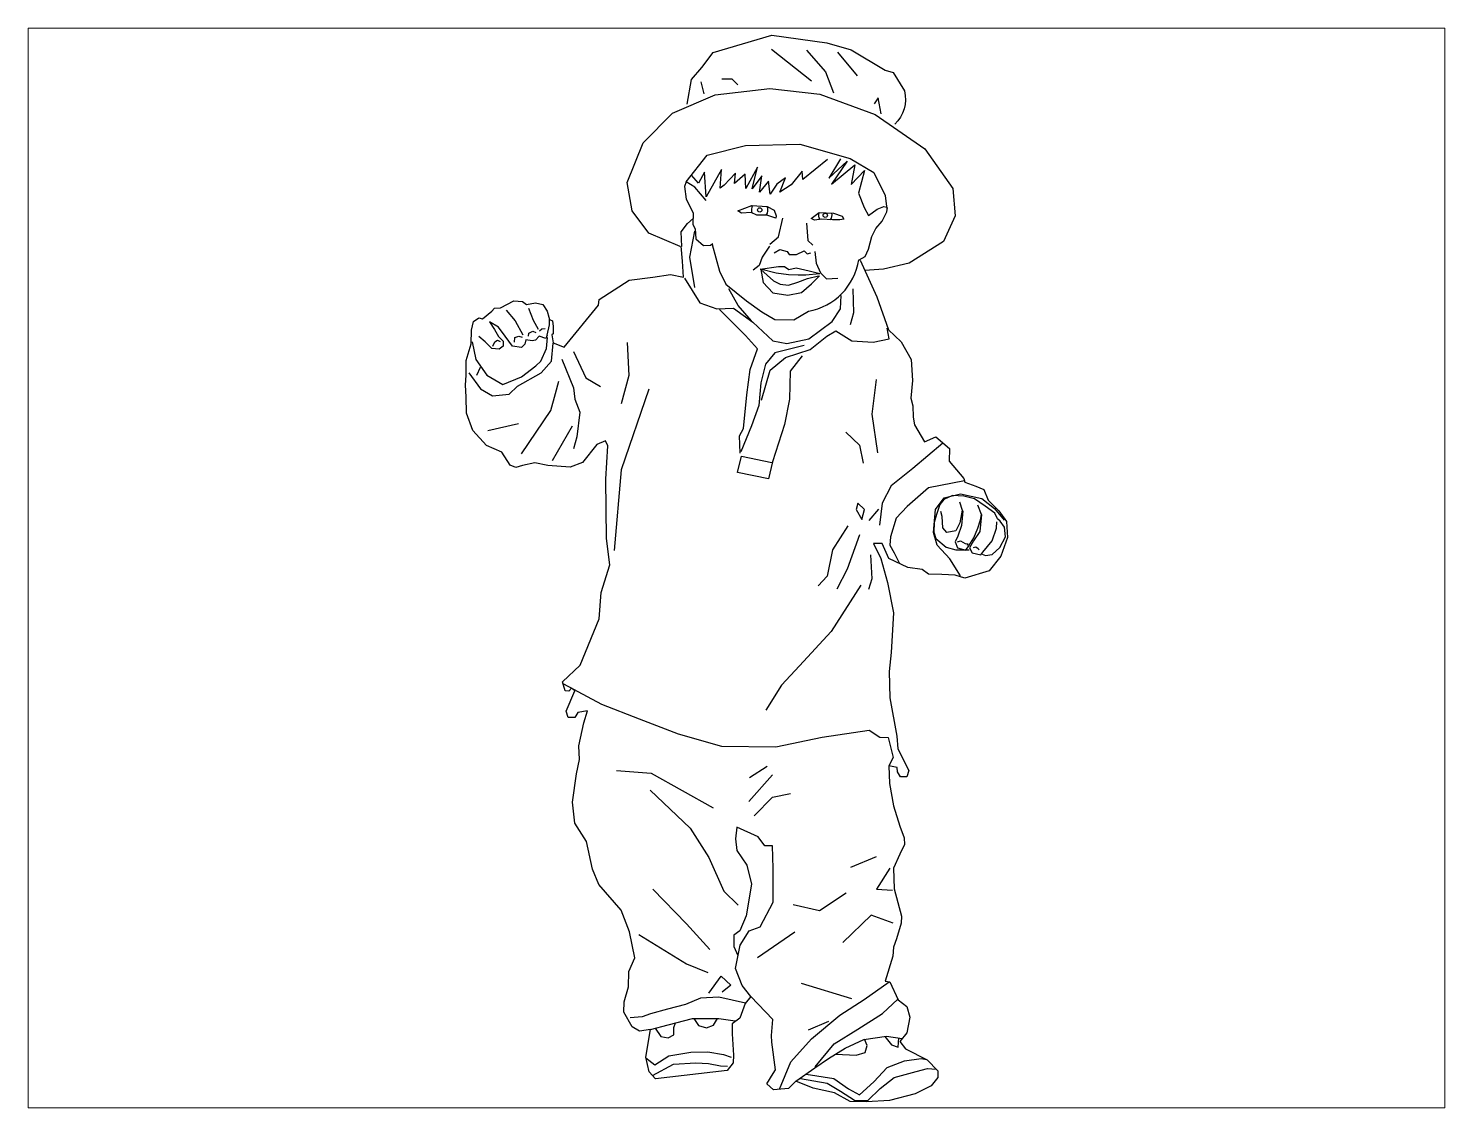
# Paper-space layout 'Layout1' of a CAD drawing. Header units: millimetres. Extents: x 1.05 to 9.45, y 0.8 to 7.2.
# The model-space entities are those that its viewports show. They can reach past a viewport. Long polylines and large blocks are cut down to what shows.
import ezdxf

# ---------------------------------------------------------------- set-up
doc = ezdxf.new("R2010")
doc.units = ezdxf.units.MM
doc.header["$MEASUREMENT"] = 0

# ---------------------------------------------------------------- blocks, each defined once
blk = doc.blocks.new('M_SITE2D_ELEV_PEOPLE_Jack Walking 1')
at = {"color": 0, "linetype": 'ByBlock'}
for p, q in [((10.36, 699.53), (37.42, 677.89)), ((34.04, 698.85), (46.9, 683.98)), ((55.01, 697.5), (68.54, 681.28)), ((46.9, 683.98), (52.31, 669.78)), ((-37.67, 677.22), (-35.64, 669.1)), ((-23.46, 679.25), (-16.7, 679.25)), ((-16.7, 679.25), (-12.64, 675.19)), ((82.75, 666.4), (80.04, 662.34)), ((84.78, 655.58), (82.75, 666.4)), ((-142.02, 505.12), (-140.51, 512.17)), ((-140.51, 512.17), (-140.54, 515.8)), ((77.92, 111.43), (58.64, 92.77)), ((92.98, 106.01), (77.92, 111.43)), ((-32.33, 58.44), (-23.9, 69.88)), ((-23.9, 69.88), (-17.27, 63.86)), ((-17.27, 63.86), (-23.3, 59.04))]:
    blk.add_line(p, q, dxfattribs=at)
for points in [[(-47.07, 662.14), (-44.11, 678.74), (-36.99, 687.04), (-29.28, 697.12), (10.46, 708.98), (47.83, 703.64), (64.44, 698.9), (87.57, 685.26), (92.91, 683.48), (100.62, 671.03, -0.262532), (94.1, 648.51, 2.896601)], [(-29.94, 566.78), (-25.15, 548.72), (-20.72, 539.88), (-6.71, 528.45), (3.61, 521.08), (12.46, 515.93), (25.37, 515.56), (35.32, 521.45, 0.319227), (69.61, 556.46, -12.71407)]]:
    blk.add_lwpolyline(points, format="xyb", dxfattribs=at)
for points in [[(-51.81, 565.34), (-73.01, 574.46), (-84.45, 589.74), (-87.69, 608.97), (-77.01, 635.71), (-57.02, 655.94), (-28.07, 668.45), (9.05, 672.73), (43.01, 668.86), (80.68, 655.03), (114.43, 631.68), (133.34, 604.71), (134.97, 586.32), (127.17, 568.88), (103.7, 554), (86.41, 550.06), (73.7, 549.15)], [(-47.62, 609.3), (-33.44, 627.49), (-7.41, 634.08), (29.6, 634.82), (63.69, 625.29), (79.82, 615.77), (87.52, 600.02), (88.62, 590.86)], [(48.33, 624.58), (31.51, 610.89), (31.16, 616.6), (23.53, 607.25), (15.9, 602.22), (19.72, 612.1), (14, 607.77), (9.32, 601.01), (8.28, 609.85), (2.2, 602.39), (3.59, 613.49), (-2.82, 604.47), (0.82, 619.2), (-7.15, 604.82), (-7.67, 614.53), (-14.79, 608.11), (-14.27, 615.22), (-21.89, 607.07), (-24.67, 604.99), (-23.63, 617.82), (-34.21, 599.1), (-35.25, 615.91), (-39.23, 608.46), (-44.11, 613.8)], [(57.17, 624.92), (49.2, 611.75), (61.68, 623.36), (51.1, 607.77), (66.88, 620.94), (64.28, 607.59), (73.47, 617.12), (69.31, 601.53), (73.12, 591.82), (76.24, 586.45), (82.14, 590.78), (86.65, 592.51), (88.55, 592.17)], [(-34.18, 596.73), (-41.78, 605.79), (-47.62, 609.3), (-48.8, 606.08), (-47.62, 597.61), (-42.95, 588.25), (-43.24, 580.36), (-41.49, 577.44), (-41.19, 570.72), (-35.93, 566.04), (-31.25, 566.33), (-29.5, 567.51)], [(-12.53, 589.72), (-3.18, 593.22), (7.35, 592.64), (12.03, 590.01), (13.49, 586.21), (13.2, 584.75), (7.06, 586.79), (0.33, 586.79), (-3.47, 588.55), (-10.2, 587.96), (-12.53, 589.72)], [(69.78, 556.45), (73.98, 558.55), (76.07, 563.64), (78.48, 572.19), (81.17, 577.73), (85.37, 582.67), (88.67, 588.97), (89.12, 591.81)], [(-50.61, 565.34), (-51.09, 575.37), (-46.79, 581.1), (-42.97, 584.44)], [(9.11, 566.92), (14.95, 571.89), (17.87, 584.75)], [(33.96, 581.24), (34.83, 569.55), (38.35, 566.33)], [(-42.01, 575.85), (-45.35, 558.18), (-42.01, 537.64)], [(70.51, 556.24), (81.77, 531.18), (89.7, 508.93), (98.4, 500.75), (105.05, 488.73), (106.07, 474.41), (104.8, 462.39), (106.33, 457.28), (106.58, 449.61), (107.35, 444.24), (114.26, 432.73), (121.94, 436.06), (131.15, 428.13), (130.89, 419.69), (140.88, 407.79), (141.65, 405.49), (149.07, 402.68), (154.44, 400.38), (157.51, 393.22), (164.68, 385.8), (169.8, 378.64), (170.56, 367.9), (165.96, 355.12), (158.03, 345.15), (141.65, 340.29), (135, 342.33), (126.04, 342.59), (116.83, 342.84), (112.49, 346.17), (102.76, 347.45), (89.97, 353.58), (85.37, 363.81), (79.48, 363.81), (84.6, 353.58), (88.95, 337.22), (93.04, 316.64), (91.5, 289.79), (90.22, 276.75), (90.73, 258.85), (95.34, 232.93), (96.11, 224.24), (103.52, 209.66), (102.24, 205.32), (97.9, 205.32), (95.85, 208.64), (95.59, 211.71), (89.96, 212.73), (90.47, 200.71), (93.04, 185.63), (97.38, 171.82), (100.46, 163.89), (100.71, 159.42), (97.38, 152.78), (93.04, 143.31), (93.55, 129.25), (98.66, 110.58), (98.41, 105.92), (95.08, 95.18), (93.03, 89.55), (92.78, 83.41), (87.4, 66.54), (90.73, 66.03), (96.36, 53.75), (102.24, 49.41), (104.29, 41.99), (102.24, 31.5), (97.38, 25.62), (101.22, 20.51), (116.06, 13.09), (123.22, 5.68), (123.22, 1.08), (118.61, -4.55), (107.86, -10.03), (90.47, -14.63), (74.86, -15.4), (63.6, -15.15), (53.11, -9.27), (38.53, -6.2), (26.76, -1.34), (21.9, -6.45), (11.67, -7.22), (7.06, -3.13), (11.41, 3.77), (12.94, 6.33), (10.56, 25.05), (10.3, 29.65), (11.07, 40.39), (-3.77, 55.99), (-7.6, 51.39), (-11.19, 41.42), (-16.56, 37.58), (-16.56, 30.67), (-15.54, 16.35), (-15.79, 10.99), (-19.88, 5.87), (-68.5, 0.24), (-72.85, 4.85), (-75.15, 14.82), (-71.82, 33.74), (-79.5, 32.46), (-84.36, 35.53), (-89.99, 45.51), (-89.73, 52.41), (-86.92, 62.64), (-86.66, 73.12), (-82.57, 82.33), (-86.19, 100.09), (-91.82, 114.67), (-106.91, 132.06), (-111.26, 142.54), (-115.36, 161.46), (-123.29, 173.74), (-124.82, 188.06), (-122.28, 207.36), (-120.24, 217.08), (-120.49, 226.28), (-117.17, 241.88), (-114.61, 250.06), (-121.26, 249.04), (-123.31, 245.46), (-127.91, 245.46), (-129.19, 249.81), (-123.31, 263.62), (-125.61, 265.41), (-127.4, 263.36), (-129.96, 263.62), (-131.75, 269.75), (-119.73, 281), (-106.69, 312.59), (-105.41, 330.49), (-99.53, 349.16), (-101.83, 367.06), (-102.34, 407.46), (-100.81, 429.96), (-102.6, 433.54), (-108.48, 430.99), (-118.2, 418.71), (-126.39, 415.64), (-141.74, 416.67), (-150.44, 418.46), (-158.88, 416.67), (-163.49, 415.39), (-167.33, 416.92), (-173.01, 425.7), (-183.24, 430.31), (-192.71, 440.54), (-196.8, 452.3), (-197.06, 463.29), (-197.57, 471.22), (-197.06, 478.12), (-197.06, 488.1), (-193.73, 499.35), (-193.5, 508.64), (-192.22, 514.53), (-188.63, 517.08), (-186.07, 516.32), (-179.68, 521.43), (-177.89, 523.48), (-173.8, 523.73), (-164.84, 528.59), (-158.96, 528.08), (-156.14, 526.03), (-150, 527.06), (-145.14, 526.03), (-142.07, 521.43), (-141.05, 517.34), (-140.54, 515.8), (-138.49, 515.04), (-137.98, 511.2), (-137.98, 506.09), (-139, 505.32), (-137.98, 499.95), (-130.56, 497.14), (-107.28, 525.52), (-106.76, 529.36), (-86.49, 542.47), (-70.37, 544.51), (-58.35, 546.31), (-49.4, 544.51), (-50.16, 555.51), (-51.18, 565.74)], [(8.81, 565.75), (3.84, 558.15), (1.79, 552.6), (-2.3, 549.38)], [(12.03, 561.08), (15.83, 563.41), (20.8, 561.95), (22.26, 559.91), (27.23, 559.91), (32.49, 562.54), (34.54, 560.49), (36.88, 561.08)], [(39.81, 561.95), (40.69, 554.06), (43.61, 547.63), (47.7, 543.54), (55.31, 543.83)], [(2.57, 550.11), (14.99, 551.82), (19.03, 551.82), (22.14, 549.8), (27.11, 550.89), (35.81, 548.87), (43.11, 547.16)], [(2.88, 550.27), (13.44, 547.63), (21.83, 546.38), (28.35, 546.23), (33.63, 546.07), (42.95, 547.16)], [(2.93, 549.84), (11.58, 542.19), (16.23, 539.86), (21.83, 539.24), (28.2, 541.1), (34.72, 543.59), (42.18, 545.61)], [(2.93, 549.84), (4.67, 540.97), (11.26, 533.96), (21.36, 532.41), (30.68, 534.27), (37.36, 540.02), (42.8, 545.45)], [(-48.76, 544.02), (-38.32, 527.23), (-26.97, 523.14), (-15.62, 523.6), (-2.45, 514.07), (11.17, 501.36), (20.7, 499.54), (35.69, 502.72), (51.58, 514.52), (57.03, 523.14), (57.48, 532.22)], [(-3.36, 514.97), (-12.44, 525.41), (-18.8, 536.76)], [(65.5, 536.69), (65.97, 520.45), (63.59, 512.33)], [(-169.89, 522.18), (-163.84, 515.05), (-158.66, 505.33)], [(-154.77, 523.47), (-151.53, 515.48), (-148.29, 509.22)], [(-11.08, 425.12), (-11.53, 436.92), (-8.81, 441.91), (-6.54, 464.6), (-4.27, 481.85), (0.72, 495.91), (-7.45, 504.99), (-16.07, 513.61), (-25.16, 522.69)], [(-142.02, 505.12), (-143.1, 502.96), (-147.43, 504.47), (-150.02, 501.88), (-152.4, 501.45), (-156.5, 502.1), (-157.36, 499.07), (-159.53, 496.91), (-165.58, 497.77), (-170.54, 504.47), (-175.08, 510.73), (-181.35, 514.19), (-177.89, 509), (-175.08, 504.25), (-172.06, 501.02), (-172.06, 497.77), (-174.65, 495.62), (-179.62, 496.05), (-184.15, 500.58), (-188.48, 504.25)], [(3.45, 460.97), (9.35, 481.39), (19.8, 490.02), (36.6, 495.46), (47.95, 504.54), (53.85, 508.17), (64.75, 501.36), (79.28, 500.45), (90.18, 502.72), (88.81, 509.98)], [(-193.01, 500.58), (-190.64, 488.71), (-183.19, 478.11)], [(-179.08, 497.76), (-177.76, 500.65), (-175.75, 501.7), (-174.08, 501)], [(-164.36, 500.39), (-164.18, 503.54), (-161.37, 504.59), (-159.09, 503.8)], [(-154.71, 504.42), (-154.45, 506.52), (-151.91, 507.83), (-149.81, 507.13)], [(-147.35, 508.18), (-145.77, 509.58), (-143.58, 509.67)], [(-146.5, 487.65), (-142.46, 496.26), (-141.81, 503.6)], [(-195.33, 479.67), (-187.37, 468.83), (-179.17, 464.01), (-167.83, 465.21), (-162.29, 470.51), (-146.13, 479.67), (-139.13, 487.63), (-137.93, 499.68)], [(-124.24, 494.07), (-115.91, 476.12), (-105.84, 470.42)], [(-87.87, 500.21), (-86.55, 477.87), (-91.81, 458.59)], [(31.09, 491.28), (22.97, 480.77), (22.49, 461.67), (19.15, 444.48), (11.03, 419.17), (8.16, 407.71), (-12.87, 412.01), (-10, 422.99), (10.55, 418.69)], [(32.51, 498.18), (12.53, 493.19), (6.17, 485.48), (3, 472.77), (1.63, 457.34), (-3.36, 443.73), (-10.63, 426.03)], [(-189.86, 478.11), (-187.33, 483.4)], [(-183.19, 478.11), (-172.15, 471.67), (-159.49, 476.96), (-149.83, 484.32), (-146.5, 487.65)], [(-132.13, 488.82), (-124.24, 469.55), (-123.37, 461.66), (-119.86, 452.9), (-122.05, 436.26), (-124.24, 427.93)], [(-159.64, 424.68), (-139.59, 453.98), (-136.5, 465.54), (-134.19, 474.03)], [(81.39, 475.18), (78.32, 451.53), (82.27, 425.24)], [(-72.97, 468.56), (-91.81, 413.81), (-96.63, 359.05)], [(-182.4, 440.49), (-161.57, 445.11)], [(-138.43, 420.05), (-124.93, 443.57)], [(60.79, 439.26), (69.99, 430.5), (72.62, 418.24)], [(126.72, 431.94), (106.37, 414.73), (91.47, 402.9), (85.33, 391.08), (83.58, 376.19)], [(141.36, 406.38), (116.89, 401.59), (102.43, 388.89), (94.97, 381), (91.03, 368.3), (90.59, 362.61), (93.66, 357.35), (97.31, 350.06)], [(138.69, 341.78), (131.49, 353.29), (122.84, 362.65), (120.32, 371.29), (121.77, 386.76), (127.52, 394.68), (138.69, 397.56), (153.1, 394.32), (161.74, 387.48), (168.22, 379.57)], [(153.38, 356.45), (155.7, 355.67), (160.15, 356.25), (165.38, 361.09), (169.25, 368.25), (168.47, 374.82), (165.57, 378.88), (163.83, 380.43), (161.89, 384.3), (155.32, 389.14), (148.15, 394.17), (140.99, 395.91), (133.25, 396.3), (127.25, 393.59), (124.54, 390.3), (122.41, 383.33), (120.86, 377.92), (120.47, 371.34), (121.83, 367.08)], [(76.57, 379.25), (83.14, 387.13)], [(137.89, 392.04), (139.83, 386.43), (138.28, 377.73), (135.38, 372.31), (129.38, 371.15), (126.67, 374.44), (126.09, 382.17), (125.31, 385.46)], [(140.22, 385.85), (139.25, 375.98), (136.93, 368.63), (134.99, 364.96), (136.54, 360.7), (142.35, 359.15), (144.28, 362.05), (147.77, 367.67), (150.47, 374.05), (152.22, 379.85), (152.8, 383.33), (150.47, 389.72)], [(62.11, 375.75), (51.59, 359.54), (48.08, 341.58), (41.95, 335.01)], [(152.8, 383.33), (151.83, 371.92), (147.38, 365.54), (144.86, 360.89), (146.6, 357.41), (152.41, 356.06), (153.76, 357.8), (160.15, 365.54), (163.05, 374.05), (163.25, 378.5)], [(69.99, 369.61), (61.67, 346.4), (54.65, 332.82)], [(121.83, 367.08), (128.8, 361.28), (135.38, 359.35), (144.48, 359.54)], [(77.45, 356.04), (78.32, 339.83), (76.13, 332.38)], [(136.68, 364.88), (138.53, 365.5), (141.74, 363.65), (143.59, 363.41), (143.09, 362.3)], [(147.41, 361.06), (149.01, 361.56), (150.74, 360.32), (151.11, 359.46)], [(70.87, 335.45), (50.71, 303.91), (29.24, 280.7), (16.97, 267.55), (6.45, 250.47)], [(-131.03, 268.45), (-105.31, 254.7), (-79.6, 244.56), (-53.15, 234.42), (-23.81, 226.09), (13.14, 225.73), (44.65, 232.25), (76.53, 236.96), (83.78, 232.25), (89.57, 231.89), (92.83, 218.49)], [(-4.62, 204.76), (7.43, 212.59)], [(92.83, 218.49), (89.96, 212.73)], [(-94.99, 209.58), (-71.49, 207.77), (-29.32, 184.29)], [(-5.22, 188.51), (11.04, 206.57)], [(-72.1, 196.33), (-44.98, 170.44), (-32.33, 150.57), (-22.09, 127.69), (-12.45, 118.05)], [(-1.61, 178.87), (11.04, 191.52), (23.1, 193.93)], [(-3.77, 55.99), (-9.71, 63.67), (-14.19, 75.05), (-10.94, 90.91), (-4.84, 100.67), (2.49, 103.51), (11.44, 120.18), (11.44, 142.94), (11.03, 158.39), (5.74, 158.39), (1.27, 164.49), (-13.38, 170.99), (-14.19, 163.27), (-13.38, 155.14), (-6.46, 145.38), (-3.21, 132.37), (-6.87, 110.83), (-11.35, 100.67), (-15.41, 97.82), (-15.41, 90.1), (-12.57, 84)], [(64.06, 143.95), (81.53, 151.17)], [(90.57, 143.35), (81.53, 128.89), (92.38, 128.29)], [(-70.29, 128.89), (-47.39, 105.41), (-31.73, 87.95)], [(24.9, 118.66), (42.98, 114.44), (61.05, 126.49)], [(-79.93, 98.18), (-47.39, 78.31), (-32.94, 72.29)], [(0.8, 82.53), (26.11, 99.99)], [(15.67, -6.8), (23.29, 11.63), (37.39, 27.43), (56.59, 43.51), (73.24, 53.95), (90.16, 66.11)], [(30.32, 65.07), (64.67, 54.83)], [(-7.47, 51.55), (-25.59, 55.65), (-37.95, 55.02), (-48.09, 50.58), (-60.45, 47.41), (-71.86, 44.25), (-77.56, 42.35), (-85.8, 41.71)], [(39.94, 8.25), (52.92, 24.05), (69.01, 33.92), (85.66, 44.64), (96.14, 54.22)], [(-71.82, 33.74), (-59.82, 36.96), (-43.33, 41.08), (-25.59, 41.08), (-14.49, 39.49), (-13.88, 39.49)], [(-42.51, 41.08), (-39.21, 36.33), (-33.83, 34.75), (-29.07, 36.65), (-26.48, 41.08)], [(49, 39.17), (35.14, 33.15)], [(-68.69, 34.58), (-64.88, 29.04), (-59.82, 28.09), (-56.01, 29.99), (-56.01, 35.06), (-54.98, 38.17)], [(39.66, 7.68), (48.97, 13.89), (60.26, 20.94), (72.96, 26.87), (88.48, 29.12), (99, 27.58)], [(87.15, 28.93), (91.87, 23.2), (96.38, 21.79), (96.71, 27.92)], [(54.05, 16.99), (67.88, 16.15), (73.81, 18.12), (75.22, 22.92), (73.52, 27.15)], [(-75.07, 14.48), (-69, 9.72), (-59.5, 15.74), (-44.6, 18.27), (-32.88, 18.59), (-22.41, 16.69), (-17.03, 14.79)], [(-70.61, 2.48), (-56.33, 10.04), (-41.12, 10.99), (-32.56, 10.67), (-24.32, 9.09), (-19.56, 8.77)], [(33.74, 3.28), (52.64, 0.35), (62.52, -6.7), (70.13, -10.65), (79.73, -1.91), (88.77, 7.97), (100.62, 12.48), (111.91, 13.89), (115.48, 13.38)], [(26.76, -1.34), (39.66, 7.68)], [(29.89, 0.4), (48.12, -2.75), (57.15, -8.11), (66.75, -14.32), (75.78, -14.6), (83.97, -6.42), (93.56, 1.2), (108.52, 5.15), (116.14, 7.12), (122.09, 6.85)]]:
    blk.add_lwpolyline(points, dxfattribs=at)
for points in [[(39.51, 583.29), (37.17, 584.46), (42.73, 588.55), (52.38, 587.96), (58.23, 585.92), (59.4, 583.87), (56.77, 583.58), (51.79, 583.58), (44.19, 583.87)], [(71.71, 379.93), (73.51, 386.76), (68.83, 391.08), (67.75, 386.76)]]:
    blk.add_lwpolyline(points, close=True, dxfattribs=at)
for centre, radius in [((2.26, 590.25), 1.46), ((46.77, 586.55), 1.42)]:
    blk.add_circle(centre, radius, dxfattribs=at)
for centre, radius, start, end in [((2.26, 590.25), 5.66, 148.71412, 199.51975), ((2.26, 590.25), 5.66, 322.27815, 24.61709), ((46.77, 586.55), 4.65, 156.89953, 217.26898), ((46.77, 586.55), 4.65, 321.22483, 18.68026)]:
    blk.add_arc(centre, radius, start, end, dxfattribs=at)

msp = doc.modelspace()

# ---------------------------------------------------------------- block references
msp.add_blockref('M_SITE2D_ELEV_PEOPLE_Jack Walking 1', (20657, 9437))

psp = doc.layouts.get("Layout1")

# ---------------------------------------------------------------- viewports
at = {"layer": '0'}
psp.add_viewport(center=(5.25, 4), size=(8.4, 6.4), view_center_point=(20643.4914, 9784.0908), view_height=732.969536, dxfattribs=at)

doc.saveas('drawing.dxf')
